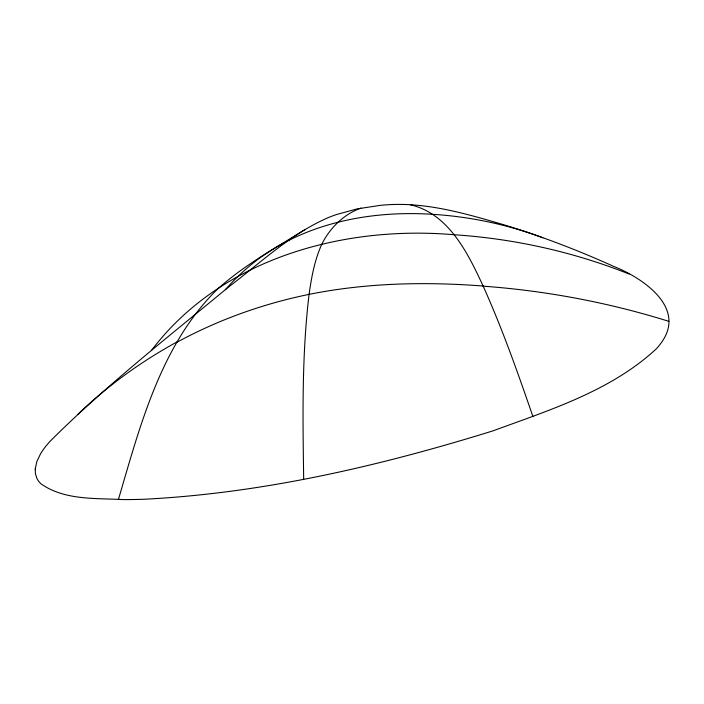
<?xml version="1.0" encoding="UTF-8"?>
<svg xmlns="http://www.w3.org/2000/svg" width="704" height="704" viewBox="0 0 704 704"><rect width="100%" height="100%" fill="white"/><g stroke="black" fill="none" stroke-linecap="round" stroke-linejoin="round"><path stroke-width="1.06" d="M118.395 499.532C140.052 426.07 160.503 345.902 216.462 290.127C242.968 265.751 274.921 248.398 305.272 229.354M151.351 350.61C220.871 258.491 343.235 225.157 454.221 234.749A509.133 444.814 4.5 0 1 629.147 274.05M262.768 255.922C311.661 221.681 373.331 210.593 432.062 214.28A347.723 314.591 4.7 0 1 542.854 237.776M360.976 208.111C343.93 214.051 329.718 228.149 321.816 244.226C314.591 260.005 311.494 277.288 309.074 294.369C301.726 355.634 302.79 417.534 303.679 479.116M532.963 416.689C517.783 372.61 502.251 328.557 483.111 286.018C425.084 281.591 366.265 282.841 309.074 294.369A450.833 394.346 4.7 0 0 176.986 342.232M410.326 204.758C448.712 213.611 468.01 253.387 483.111 286.018M77.968 414.225A489.289 425.348 3.9 0 1 176.845 342.012M225.35 289.749A227.894 211.147 5.2 0 1 262.698 255.842M483.102 286.158A694.109 579.762 4.5 0 1 668.87 321.358M35.218 469.11L35.464 473.827L36.863 478.254A124.916 43.586 -14.4 0 0 40.92 483.78C64.372 500.403 95.462 498.106 122.866 499.576A290.638 95.471 -12.5 0 0 144.056 499.259C262.759 493.231 379.606 466.048 492.8 430.91C549.683 410.045 610.94 390.905 656.278 348.876A197.974 66.528 -9.6 0 0 660.466 343.842C687.843 308.185 642.875 277.922 613.624 266.367C578.644 250.562 542.731 236.782 506.062 225.438C467.034 213.981 426.818 201.81 385.616 204.89A62.929 15.338 -10.9 0 0 380.468 205.322L357.166 208.886L336.706 214.474A63.51 15.479 -10.8 0 0 329.182 217.219C291.21 233.367 260.885 262.548 228.378 287.17C168.106 337.075 106.137 385.396 50.662 440.704A196.557 69.37 -13.4 0 0 40.542 453.825L36.828 461.613L35.218 469.11"/></g></svg>
